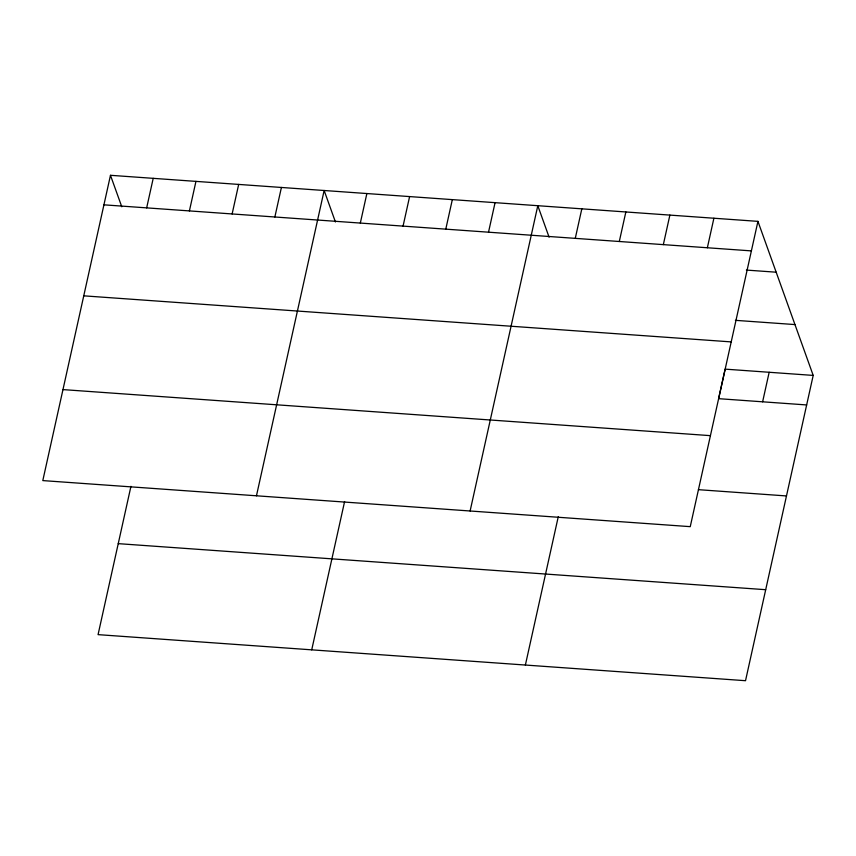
<?xml version="1.0" encoding="UTF-8"?>
<svg xmlns="http://www.w3.org/2000/svg" width="856" height="856" viewBox="0 0 856 856"><rect width="100%" height="100%" fill="white"/><g stroke="black" fill="none" stroke-linecap="round" stroke-linejoin="round"><path stroke-width="1.28" d="M110.478 175.298L42.8 480.591L690.246 526.654L757.935 221.362L110.478 175.298L121.777 206.767M146.665 207.869L153.213 178.337M189.401 210.918L195.949 181.376M130.947 486.347L98.066 634.638L745.523 680.702L813.2 375.41L757.935 221.362M232.126 213.957L238.674 184.415M274.862 216.996L281.41 187.453M256.458 495.795L324.146 190.503L335.434 221.971M360.323 223.074L366.871 193.542M403.058 226.112L409.607 196.58M311.723 649.843L344.604 501.541M445.783 229.151L452.332 199.619M488.519 232.19L495.068 202.658M470.115 510.989L537.803 205.697L549.092 237.166M575.275 238.364L581.823 208.832M525.381 665.037L558.262 516.746M619.305 241.499L625.854 211.956M663.336 244.623L669.884 215.091M707.356 247.759L713.904 218.226M762.621 401.806L769.17 372.274M103.94 204.83L751.386 250.894M746.389 270.079L776.167 272.197M735.4 320.337L794.957 324.574M83.76 295.834L731.206 341.897M813.2 375.41L725.15 369.139L718.601 398.671L806.652 404.942M62.97 389.598L710.427 435.651M698.421 489.675L786.482 495.945M118.246 543.646L765.692 589.698"/></g></svg>
